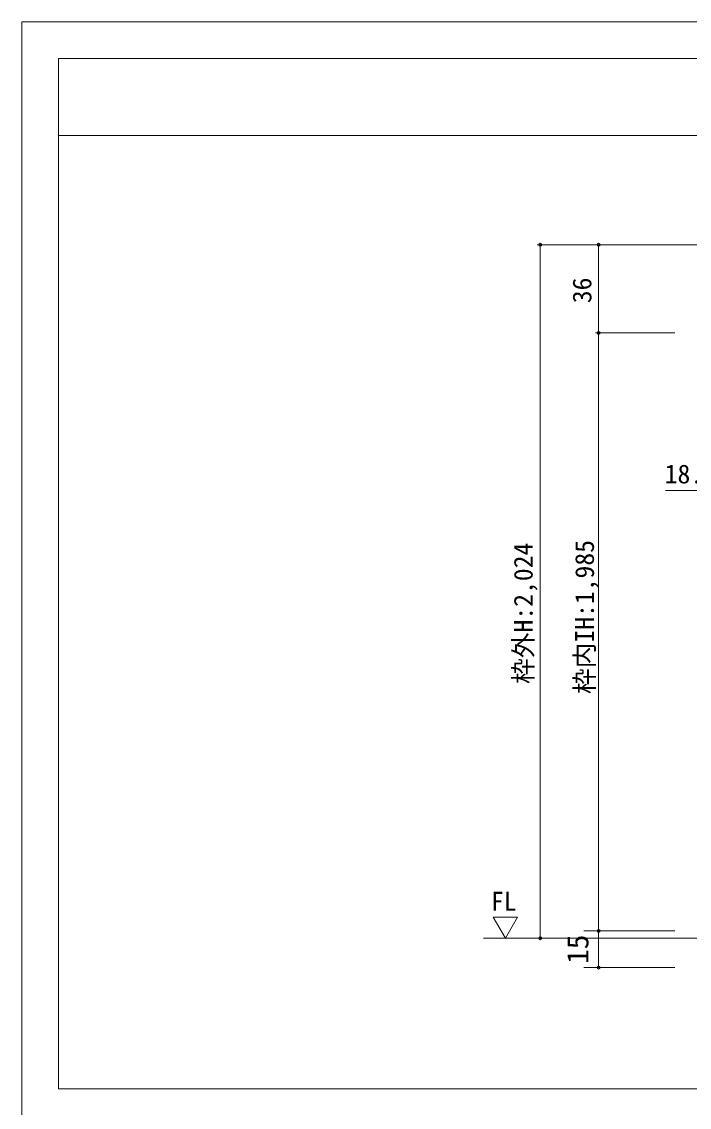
# Model space of a CAD drawing. Units: millimetres on the paper, enlarged 10 times, with parts at other scales. Extents: x -2000 to 2000, y -1385 to 1385.
# Drawn here: x -2000 to -1091, y -92 to 1385 of the extents above; entities that cross this region are included whole.
import ezdxf
from ezdxf.enums import TextEntityAlignment as Align

# ---------------------------------------------------------------- set-up
doc = ezdxf.new("R2010")
doc.units = ezdxf.units.MM
doc.header["$LTSCALE"] = 10
doc.header["$PDMODE"] = 32
doc.header["$PDSIZE"] = 4
for name, color, linetype, lineweight in [('1-0_H-SYM', 7, 'Continuous', 20), ('1-1_0', 7, 'Continuous', 20), ('2-0_18', 7, 'Continuous', 20)]:
    doc.layers.add(name, color=color, linetype=linetype, lineweight=lineweight)
doc.styles.add('ＭＳ ゴシック', font='')
doc.styles.get('ＭＳ ゴシック').set_extended_font_data('MS Gothic')

msp = doc.modelspace()

# ---------------------------------------------------------------- linework, layer by layer
at = {"layer": '1-0_H-SYM'}
for p, q in [((-1950, 1335), (380, 1335)), ((-1950, 1230), (380, 1230))]:
    msp.add_line(p, q, dxfattribs=at)
msp.add_lwpolyline([(380, -67.5), (-1950, -67.5), (-1950, 1335)], dxfattribs=at)
at = {"layer": '1-1_0'}
for p, q in [((-1950, 1335), (380, 1335)), ((-1950, 1230), (380, 1230))]:
    msp.add_line(p, q, dxfattribs=at)
msp.add_lwpolyline([(-2000, -1385), (2000, -1385), (2000, 1385), (-2000, 1385)], close=True, dxfattribs=at)
msp.add_lwpolyline([(380, -67.5), (-1950, -67.5), (-1950, 1335)], dxfattribs=at)
at = {"layer": '2-0_18', "color": 4, "lineweight": 9}
for p, q in [((-1152.53, 1081.42), (-1298.11, 1081.42)), ((-1293.95, 1081.42), (-1293.95, 137.6)), ((-1110.66, 1081.42), (-1218.6, 1081.42)), ((-1214.43, 961.42), (-1214.43, 1081.42)), ((-1163.78, 1081.42), (-1032.52, 1081.42)), ((-1110.66, 961.42), (-1218.6, 961.42)), ((-1214.43, 961.42), (-1214.43, 147.6)), ((-1019.19, 137.6), (-1371.05, 137.6)), ((-1234.43, 147.6), (-1110.66, 147.6)), ((-1214.43, 147.6), (-1214.43, 97.6)), ((-1234.43, 97.6), (-1110.66, 97.6))]:
    msp.add_line(p, q, dxfattribs=at)
msp.add_lwpolyline([(-1123.24, 746.9), (-1034.81, 746.9), (-985.02, 693.52)], dxfattribs=at)
msp.add_lwpolyline([(-1341.34, 137.6), (-1324.85, 166.29), (-1358.04, 166.29)], close=True, dxfattribs=at)
at = {"layer": '2-0_18', "color": 4}
for p in [(-1293.95, 1081.42), (-1214.43, 1081.42), (-1214.43, 961.42), (-1214.43, 147.6), (-1293.95, 137.6), (-1214.43, 97.6)]:
    msp.add_point(p, dxfattribs=at)

# ---------------------------------------------------------------- texts
at = {"layer": '2-0_18', "style": 'ＭＳ ゴシック'}
for s, height, p in [('36', 25.66, (-1216.52, 1001.87)), ('枠外H:2,024', 25.66, (-1296.45, 483.73)), ('枠内IH:1,985', 25.66, (-1213.05, 469.94)), ('15', 29.33, (-1219.43, 102.6))]:
    msp.add_text(s, height=height, rotation=90, dxfattribs=at).set_placement(p, align=Align.BOTTOM_LEFT)
for s, p in [('18.5', (-1124.45, 748.92)), ('FL', (-1361, 167.4))]:
    msp.add_text(s, height=25.66, dxfattribs=at).set_placement(p, align=Align.BOTTOM_LEFT)

doc.saveas('drawing.dxf')
